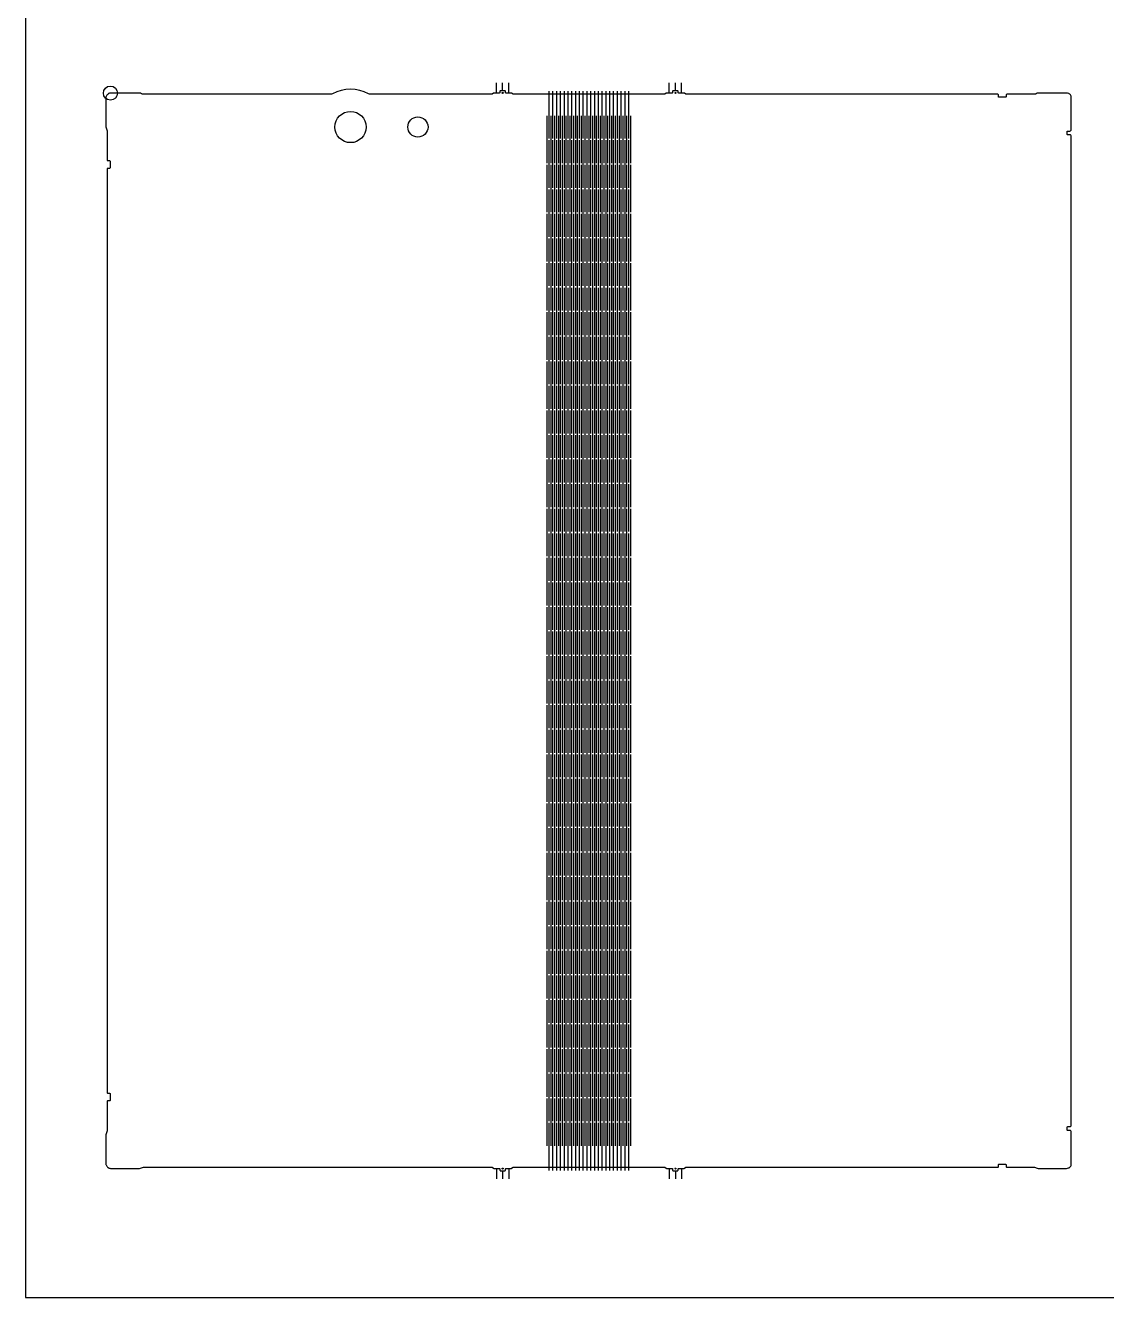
# Model space of a CAD drawing. Header units: millimetres. Extents: x -3 to 473, y -3 to 373.
# Drawn here: x 0 to 154, y 0 to 181.2 of the extents above; entities that cross this region are included whole.
import ezdxf

# ---------------------------------------------------------------- set-up
doc = ezdxf.new("R2010")
doc.units = ezdxf.units.MM
for name, color, linetype in [('Cell', 5, 'Continuous'), ('hall.2', 3, 'Continuous'), ('Matrix', 40, 'Continuous')]:
    doc.layers.add(name, color=color, linetype=linetype)
doc.layers.add('Guide1', color=6, linetype='Continuous', plot=False)
doc.layers.add('Guide2', color=4, linetype='Continuous', plot=False)
doc.layers.add('hall.1', color=2, linetype='Continuous', lineweight=25)

msp = doc.modelspace()

# ---------------------------------------------------------------- linework, layer by layer
msp.add_lwpolyline([(0, 0), (470, 0), (470, 370), (0, 370)], close=True)
at = {"layer": 'Cell', "linetype": 'Continuous'}
msp.add_lwpolyline([(69.52, 18.57), (74.56, 18.57), (91.03, 18.57, -0.148999), (91.09, 18.56), (91.29, 18.42, 0.148999), (91.34, 18.4), (92.08, 18.4, -0.414214), (92.18, 18.3), (92.18, 18.17, 0.414214), (92.28, 18.07), (92.88, 18.07, 0.414214), (92.98, 18.17), (92.98, 18.3, -0.414214), (93.08, 18.4), (93.81, 18.4, 0.148999), (93.86, 18.42), (94.07, 18.56, -0.148999), (94.12, 18.57), (138.5, 18.57, 0.414214), (138.6, 18.67), (138.6, 18.89, -0.414214), (138.7, 18.99), (139.6, 18.99, -0.414214), (139.7, 18.89), (139.7, 18.67, 0.414214), (139.8, 18.57), (143.72, 18.57, -0.149011), (144, 18.49, 0.149011), (144.28, 18.4), (148.31, 18.4, 0.105217), (148.59, 18.46, 0.021572), (148.72, 18.53, 0.269529), (148.97, 18.96), (148.97, 23.6, 0.414214), (148.77, 23.8), (148.47, 23.8, -0.414214), (148.37, 23.9), (148.37, 24.25, -0.414214), (148.47, 24.35), (148.77, 24.35, 0.414214), (148.97, 24.55), (148.97, 165.45, 0.414214), (148.77, 165.65), (148.47, 165.65, -0.414214), (148.37, 165.75), (148.37, 166.1, -0.414214), (148.47, 166.2), (148.77, 166.2, 0.414214), (148.97, 166.4), (148.97, 171.04, 0.225637), (148.78, 171.43, 0.032464), (148.61, 171.53, 0.115804), (148.31, 171.6), (144.28, 171.6, 0.149011), (144, 171.51, -0.149011), (143.72, 171.43), (139.8, 171.43, 0.414214), (139.7, 171.33), (139.7, 171.11, -0.414214), (139.6, 171.01), (138.7, 171.01, -0.414214), (138.6, 171.11), (138.6, 171.33, 0.414214), (138.5, 171.43), (94.12, 171.43, -0.148999), (94.07, 171.44), (93.86, 171.58, 0.148999), (93.81, 171.6), (93.08, 171.6, -0.414214), (92.98, 171.7), (92.98, 171.83, 0.414214), (92.88, 171.93), (92.28, 171.93, 0.414214), (92.18, 171.83), (92.18, 171.7, -0.414214), (92.08, 171.6), (91.34, 171.6, 0.148999), (91.29, 171.58), (91.09, 171.44, -0.148999), (91.03, 171.43), (74.56, 171.43), (69.52, 171.43, -0.148999), (69.47, 171.44), (69.26, 171.58, 0.148999), (69.21, 171.6), (68.48, 171.6, -0.414214), (68.38, 171.7), (68.38, 171.83, 0.414214), (68.28, 171.93), (67.68, 171.93, 0.414214), (67.58, 171.83), (67.58, 171.7, -0.414214), (67.48, 171.6), (66.74, 171.6, 0.148999), (66.69, 171.58), (66.49, 171.44, -0.148999), (66.43, 171.43), (49.13, 171.43, -0.125807), (48.89, 171.49, 0.255659), (43.73, 171.49, -0.125807), (43.49, 171.43), (16.81, 171.43, -0.149011), (16.54, 171.51, 0.149011), (16.26, 171.6), (12.1, 171.6, 0.122744), (11.9, 171.55), (11.85, 171.52), (11.77, 171.46, 0.141768), (11.5, 171.12, 0.100002), (11.46, 170.95), (11.46, 166.8, 0.149011), (11.55, 166.52, -0.149011), (11.63, 166.24), (11.63, 162.08, 0.414214), (11.73, 161.98), (11.97, 161.98, -0.414214), (12.07, 161.88), (12.07, 160.98, -0.414214), (11.97, 160.88), (11.73, 160.88, 0.414214), (11.63, 160.78), (11.63, 29.22, 0.414214), (11.73, 29.12), (11.97, 29.12, -0.414214), (12.07, 29.02), (12.07, 28.12, -0.414214), (11.97, 28.02), (11.73, 28.02, 0.414214), (11.63, 27.92), (11.63, 23.76, -0.149011), (11.55, 23.48, 0.149011), (11.46, 23.2), (11.46, 19.05, 0.090919), (11.49, 18.9, 0.127349), (11.71, 18.58, 0.045326), (11.91, 18.45, 0.121492), (12.1, 18.4), (16.26, 18.4, 0.149011), (16.54, 18.49, -0.149011), (16.81, 18.57), (66.43, 18.57, -0.148999), (66.49, 18.56), (66.69, 18.42, 0.148999), (66.74, 18.4), (67.48, 18.4, -0.414214), (67.58, 18.3), (67.58, 18.17, 0.414214), (67.68, 18.07), (68.28, 18.07, 0.414214), (68.38, 18.17), (68.38, 18.3, -0.414214), (68.48, 18.4), (69.21, 18.4, 0.148999), (69.26, 18.42), (69.47, 18.56, -0.148999)], format="xyb", close=True, dxfattribs=at)
at = {"layer": 'Guide1'}
for p, q in [((74.61, 165.12), (74.61, 171.88)), ((75.15, 165.12), (75.15, 171.88)), ((75.69, 165.12), (75.69, 171.88)), ((76.23, 165.12), (76.23, 171.88)), ((76.77, 165.12), (76.77, 171.88)), ((77.31, 165.12), (77.31, 171.88)), ((77.85, 165.12), (77.85, 171.88)), ((78.39, 165.12), (78.39, 171.88)), ((78.93, 165.12), (78.93, 171.88)), ((79.47, 165.12), (79.47, 171.88)), ((80.01, 165.12), (80.01, 171.88)), ((80.55, 165.12), (80.55, 171.88)), ((81.09, 165.12), (81.09, 171.88)), ((81.63, 165.12), (81.63, 171.88)), ((82.17, 165.12), (82.17, 171.88)), ((82.71, 165.12), (82.71, 171.88)), ((83.25, 165.12), (83.25, 171.88)), ((83.79, 165.12), (83.79, 171.88)), ((84.33, 165.12), (84.33, 171.88)), ((84.87, 165.12), (84.87, 171.88)), ((85.41, 165.12), (85.41, 171.88)), ((85.95, 165.12), (85.95, 171.88)), ((74.34, 161.62), (74.34, 168.38)), ((74.88, 161.62), (74.88, 168.38)), ((75.42, 161.62), (75.42, 168.38)), ((75.96, 161.62), (75.96, 168.38)), ((76.5, 161.62), (76.5, 168.38)), ((77.04, 161.62), (77.04, 168.38)), ((77.58, 161.62), (77.58, 168.38)), ((78.12, 161.62), (78.12, 168.38)), ((78.66, 161.62), (78.66, 168.38)), ((79.2, 161.62), (79.2, 168.38)), ((79.74, 161.62), (79.74, 168.38)), ((80.28, 161.62), (80.28, 168.38)), ((80.82, 161.62), (80.82, 168.38)), ((81.36, 161.62), (81.36, 168.38)), ((81.9, 161.62), (81.9, 168.38)), ((82.44, 161.62), (82.44, 168.38)), ((82.98, 161.62), (82.98, 168.38)), ((83.52, 161.62), (83.52, 168.38)), ((84.06, 161.62), (84.06, 168.38)), ((84.6, 161.62), (84.6, 168.38)), ((85.14, 161.62), (85.14, 168.38)), ((85.68, 161.62), (85.68, 168.38)), ((86.22, 161.62), (86.22, 168.38)), ((74.61, 158.12), (74.61, 164.88)), ((75.15, 158.12), (75.15, 164.88)), ((75.69, 158.12), (75.69, 164.88)), ((76.23, 158.12), (76.23, 164.88)), ((76.77, 158.12), (76.77, 164.88)), ((77.31, 158.12), (77.31, 164.88)), ((77.85, 158.12), (77.85, 164.88)), ((78.39, 158.12), (78.39, 164.88)), ((78.93, 158.12), (78.93, 164.88)), ((79.47, 158.12), (79.47, 164.88)), ((80.01, 158.12), (80.01, 164.88)), ((80.55, 158.12), (80.55, 164.88)), ((81.09, 158.12), (81.09, 164.88)), ((81.63, 158.12), (81.63, 164.88)), ((82.17, 158.12), (82.17, 164.88)), ((82.71, 158.12), (82.71, 164.88)), ((83.25, 158.12), (83.25, 164.88)), ((83.79, 158.12), (83.79, 164.88)), ((84.33, 158.12), (84.33, 164.88)), ((84.87, 158.12), (84.87, 164.88)), ((85.41, 158.12), (85.41, 164.88)), ((85.95, 158.12), (85.95, 164.88)), ((74.34, 154.62), (74.34, 161.38)), ((74.88, 154.62), (74.88, 161.38)), ((75.42, 154.62), (75.42, 161.38)), ((75.96, 154.62), (75.96, 161.38)), ((76.5, 154.62), (76.5, 161.38)), ((77.04, 154.62), (77.04, 161.38)), ((77.58, 154.62), (77.58, 161.38)), ((78.12, 154.62), (78.12, 161.38)), ((78.66, 154.62), (78.66, 161.38)), ((79.2, 154.62), (79.2, 161.38)), ((79.74, 154.62), (79.74, 161.38)), ((80.28, 154.62), (80.28, 161.38)), ((80.82, 154.62), (80.82, 161.38)), ((81.36, 154.62), (81.36, 161.38)), ((81.9, 154.62), (81.9, 161.38)), ((82.44, 154.62), (82.44, 161.38)), ((82.98, 154.62), (82.98, 161.38)), ((83.52, 154.62), (83.52, 161.38)), ((84.06, 154.62), (84.06, 161.38)), ((84.6, 154.62), (84.6, 161.38)), ((85.14, 154.62), (85.14, 161.38)), ((85.68, 154.62), (85.68, 161.38)), ((86.22, 154.62), (86.22, 161.38)), ((74.61, 151.12), (74.61, 157.88)), ((75.15, 151.12), (75.15, 157.88)), ((75.69, 151.12), (75.69, 157.88)), ((76.23, 151.12), (76.23, 157.88)), ((76.77, 151.12), (76.77, 157.88)), ((77.31, 151.12), (77.31, 157.88)), ((77.85, 151.12), (77.85, 157.88)), ((78.39, 151.12), (78.39, 157.88)), ((78.93, 151.12), (78.93, 157.88)), ((79.47, 151.12), (79.47, 157.88)), ((80.01, 151.12), (80.01, 157.88)), ((80.55, 151.12), (80.55, 157.88)), ((81.09, 151.12), (81.09, 157.88)), ((81.63, 151.12), (81.63, 157.88)), ((82.17, 151.12), (82.17, 157.88)), ((82.71, 151.12), (82.71, 157.88)), ((83.25, 151.12), (83.25, 157.88)), ((83.79, 151.12), (83.79, 157.88)), ((84.33, 151.12), (84.33, 157.88)), ((84.87, 151.12), (84.87, 157.88)), ((85.41, 151.12), (85.41, 157.88)), ((85.95, 151.12), (85.95, 157.88)), ((74.34, 147.62), (74.34, 154.38)), ((74.88, 147.62), (74.88, 154.38)), ((75.42, 147.62), (75.42, 154.38)), ((75.96, 147.62), (75.96, 154.38)), ((76.5, 147.62), (76.5, 154.38)), ((77.04, 147.62), (77.04, 154.38)), ((77.58, 147.62), (77.58, 154.38)), ((78.12, 147.62), (78.12, 154.38)), ((78.66, 147.62), (78.66, 154.38)), ((79.2, 147.62), (79.2, 154.38)), ((79.74, 147.62), (79.74, 154.38)), ((80.28, 147.62), (80.28, 154.38)), ((80.82, 147.62), (80.82, 154.38)), ((81.36, 147.62), (81.36, 154.38)), ((81.9, 147.62), (81.9, 154.38)), ((82.44, 147.62), (82.44, 154.38)), ((82.98, 147.62), (82.98, 154.38)), ((83.52, 147.62), (83.52, 154.38)), ((84.06, 147.62), (84.06, 154.38)), ((84.6, 147.62), (84.6, 154.38)), ((85.14, 147.62), (85.14, 154.38)), ((85.68, 147.62), (85.68, 154.38)), ((86.22, 147.62), (86.22, 154.38)), ((74.61, 144.12), (74.61, 150.88)), ((75.15, 144.12), (75.15, 150.88)), ((75.69, 144.12), (75.69, 150.88)), ((76.23, 144.12), (76.23, 150.88)), ((76.77, 144.12), (76.77, 150.88)), ((77.31, 144.12), (77.31, 150.88)), ((77.85, 144.12), (77.85, 150.88)), ((78.39, 144.12), (78.39, 150.88)), ((78.93, 144.12), (78.93, 150.88)), ((79.47, 144.12), (79.47, 150.88)), ((80.01, 144.12), (80.01, 150.88)), ((80.55, 144.12), (80.55, 150.88)), ((81.09, 144.12), (81.09, 150.88)), ((81.63, 144.12), (81.63, 150.88)), ((82.17, 144.12), (82.17, 150.88)), ((82.71, 144.12), (82.71, 150.88)), ((83.25, 144.12), (83.25, 150.88)), ((83.79, 144.12), (83.79, 150.88)), ((84.33, 144.12), (84.33, 150.88)), ((84.87, 144.12), (84.87, 150.88)), ((85.41, 144.12), (85.41, 150.88)), ((85.95, 144.12), (85.95, 150.88)), ((74.34, 140.62), (74.34, 147.38)), ((74.88, 140.62), (74.88, 147.38)), ((75.42, 140.62), (75.42, 147.38)), ((75.96, 140.62), (75.96, 147.38)), ((76.5, 140.62), (76.5, 147.38)), ((77.04, 140.62), (77.04, 147.38)), ((77.58, 140.62), (77.58, 147.38)), ((78.12, 140.62), (78.12, 147.38)), ((78.66, 140.62), (78.66, 147.38)), ((79.2, 140.62), (79.2, 147.38)), ((79.74, 140.62), (79.74, 147.38)), ((80.28, 140.62), (80.28, 147.38)), ((80.82, 140.62), (80.82, 147.38)), ((81.36, 140.62), (81.36, 147.38)), ((81.9, 140.62), (81.9, 147.38)), ((82.44, 140.62), (82.44, 147.38)), ((82.98, 140.62), (82.98, 147.38)), ((83.52, 140.62), (83.52, 147.38)), ((84.06, 140.62), (84.06, 147.38)), ((84.6, 140.62), (84.6, 147.38)), ((85.14, 140.62), (85.14, 147.38)), ((85.68, 140.62), (85.68, 147.38)), ((86.22, 140.62), (86.22, 147.38)), ((74.61, 137.12), (74.61, 143.88)), ((75.15, 137.12), (75.15, 143.88)), ((75.69, 137.12), (75.69, 143.88)), ((76.23, 137.12), (76.23, 143.88)), ((76.77, 137.12), (76.77, 143.88)), ((77.31, 137.12), (77.31, 143.88)), ((77.85, 137.12), (77.85, 143.88)), ((78.39, 137.12), (78.39, 143.88)), ((78.93, 137.12), (78.93, 143.88)), ((79.47, 137.12), (79.47, 143.88)), ((80.01, 137.12), (80.01, 143.88)), ((80.55, 137.12), (80.55, 143.88)), ((81.09, 137.12), (81.09, 143.88)), ((81.63, 137.12), (81.63, 143.88)), ((82.17, 137.12), (82.17, 143.88)), ((82.71, 137.12), (82.71, 143.88)), ((83.25, 137.12), (83.25, 143.88)), ((83.79, 137.12), (83.79, 143.88)), ((84.33, 137.12), (84.33, 143.88)), ((84.87, 137.12), (84.87, 143.88)), ((85.41, 137.12), (85.41, 143.88)), ((85.95, 137.12), (85.95, 143.88)), ((74.34, 133.62), (74.34, 140.38)), ((74.88, 133.62), (74.88, 140.38)), ((75.42, 133.62), (75.42, 140.38)), ((75.96, 133.62), (75.96, 140.38)), ((76.5, 133.62), (76.5, 140.38)), ((77.04, 133.62), (77.04, 140.38)), ((77.58, 133.62), (77.58, 140.38)), ((78.12, 133.62), (78.12, 140.38)), ((78.66, 133.62), (78.66, 140.38)), ((79.2, 133.62), (79.2, 140.38)), ((79.74, 133.62), (79.74, 140.38)), ((80.28, 133.62), (80.28, 140.38)), ((80.82, 133.62), (80.82, 140.38)), ((81.36, 133.62), (81.36, 140.38)), ((81.9, 133.62), (81.9, 140.38)), ((82.44, 133.62), (82.44, 140.38)), ((82.98, 133.62), (82.98, 140.38)), ((83.52, 133.62), (83.52, 140.38)), ((84.06, 133.62), (84.06, 140.38)), ((84.6, 133.62), (84.6, 140.38)), ((85.14, 133.62), (85.14, 140.38)), ((85.68, 133.62), (85.68, 140.38)), ((86.22, 133.62), (86.22, 140.38)), ((74.61, 130.12), (74.61, 136.88)), ((75.15, 130.12), (75.15, 136.88)), ((75.69, 130.12), (75.69, 136.88)), ((76.23, 130.12), (76.23, 136.88)), ((76.77, 130.12), (76.77, 136.88)), ((77.31, 130.12), (77.31, 136.88)), ((77.85, 130.12), (77.85, 136.88)), ((78.39, 130.12), (78.39, 136.88)), ((78.93, 130.12), (78.93, 136.88)), ((79.47, 130.12), (79.47, 136.88)), ((80.01, 130.12), (80.01, 136.88)), ((80.55, 130.12), (80.55, 136.88)), ((81.09, 130.12), (81.09, 136.88)), ((81.63, 130.12), (81.63, 136.88)), ((82.17, 130.12), (82.17, 136.88)), ((82.71, 130.12), (82.71, 136.88)), ((83.25, 130.12), (83.25, 136.88)), ((83.79, 130.12), (83.79, 136.88)), ((84.33, 130.12), (84.33, 136.88)), ((84.87, 130.12), (84.87, 136.88)), ((85.41, 130.12), (85.41, 136.88)), ((85.95, 130.12), (85.95, 136.88)), ((74.34, 126.62), (74.34, 133.38)), ((74.88, 126.62), (74.88, 133.38)), ((75.42, 126.62), (75.42, 133.38)), ((75.96, 126.62), (75.96, 133.38)), ((76.5, 126.62), (76.5, 133.38)), ((77.04, 126.62), (77.04, 133.38)), ((77.58, 126.62), (77.58, 133.38)), ((78.12, 126.62), (78.12, 133.38)), ((78.66, 126.62), (78.66, 133.38)), ((79.2, 126.62), (79.2, 133.38)), ((79.74, 126.62), (79.74, 133.38)), ((80.28, 126.62), (80.28, 133.38)), ((80.82, 126.62), (80.82, 133.38)), ((81.36, 126.62), (81.36, 133.38)), ((81.9, 126.62), (81.9, 133.38)), ((82.44, 126.62), (82.44, 133.38)), ((82.98, 126.62), (82.98, 133.38)), ((83.52, 126.62), (83.52, 133.38)), ((84.06, 126.62), (84.06, 133.38)), ((84.6, 126.62), (84.6, 133.38)), ((85.14, 126.62), (85.14, 133.38)), ((85.68, 126.62), (85.68, 133.38)), ((86.22, 126.62), (86.22, 133.38)), ((74.61, 123.12), (74.61, 129.88)), ((75.15, 123.12), (75.15, 129.88)), ((75.69, 123.12), (75.69, 129.88)), ((76.23, 123.12), (76.23, 129.88)), ((76.77, 123.12), (76.77, 129.88)), ((77.31, 123.12), (77.31, 129.88)), ((77.85, 123.12), (77.85, 129.88)), ((78.39, 123.12), (78.39, 129.88)), ((78.93, 123.12), (78.93, 129.88)), ((79.47, 123.12), (79.47, 129.88)), ((80.01, 123.12), (80.01, 129.88)), ((80.55, 123.12), (80.55, 129.88)), ((81.09, 123.12), (81.09, 129.88)), ((81.63, 123.12), (81.63, 129.88)), ((82.17, 123.12), (82.17, 129.88)), ((82.71, 123.12), (82.71, 129.88)), ((83.25, 123.12), (83.25, 129.88)), ((83.79, 123.12), (83.79, 129.88)), ((84.33, 123.12), (84.33, 129.88)), ((84.87, 123.12), (84.87, 129.88)), ((85.41, 123.12), (85.41, 129.88)), ((85.95, 123.12), (85.95, 129.88)), ((74.34, 119.62), (74.34, 126.38)), ((74.88, 119.62), (74.88, 126.38)), ((75.42, 119.62), (75.42, 126.38)), ((75.96, 119.62), (75.96, 126.38)), ((76.5, 119.62), (76.5, 126.38)), ((77.04, 119.62), (77.04, 126.38)), ((77.58, 119.62), (77.58, 126.38)), ((78.12, 119.62), (78.12, 126.38)), ((78.66, 119.62), (78.66, 126.38)), ((79.2, 119.62), (79.2, 126.38)), ((79.74, 119.62), (79.74, 126.38)), ((80.28, 119.62), (80.28, 126.38)), ((80.82, 119.62), (80.82, 126.38)), ((81.36, 119.62), (81.36, 126.38)), ((81.9, 119.62), (81.9, 126.38)), ((82.44, 119.62), (82.44, 126.38)), ((82.98, 119.62), (82.98, 126.38)), ((83.52, 119.62), (83.52, 126.38)), ((84.06, 119.62), (84.06, 126.38)), ((84.6, 119.62), (84.6, 126.38)), ((85.14, 119.62), (85.14, 126.38)), ((85.68, 119.62), (85.68, 126.38)), ((86.22, 119.62), (86.22, 126.38)), ((74.61, 116.12), (74.61, 122.88)), ((75.15, 116.12), (75.15, 122.88)), ((75.69, 116.12), (75.69, 122.88)), ((76.23, 116.12), (76.23, 122.88)), ((76.77, 116.12), (76.77, 122.88)), ((77.31, 116.12), (77.31, 122.88)), ((77.85, 116.12), (77.85, 122.88)), ((78.39, 116.12), (78.39, 122.88)), ((78.93, 116.12), (78.93, 122.88)), ((79.47, 116.12), (79.47, 122.88)), ((80.01, 116.12), (80.01, 122.88)), ((80.55, 116.12), (80.55, 122.88)), ((81.09, 116.12), (81.09, 122.88)), ((81.63, 116.12), (81.63, 122.88)), ((82.17, 116.12), (82.17, 122.88)), ((82.71, 116.12), (82.71, 122.88)), ((83.25, 116.12), (83.25, 122.88)), ((83.79, 116.12), (83.79, 122.88)), ((84.33, 116.12), (84.33, 122.88)), ((84.87, 116.12), (84.87, 122.88)), ((85.41, 116.12), (85.41, 122.88)), ((85.95, 116.12), (85.95, 122.88)), ((74.34, 112.62), (74.34, 119.38)), ((74.88, 112.62), (74.88, 119.38)), ((75.42, 112.62), (75.42, 119.38)), ((75.96, 112.62), (75.96, 119.38)), ((76.5, 112.62), (76.5, 119.38)), ((77.04, 112.62), (77.04, 119.38)), ((77.58, 112.62), (77.58, 119.38)), ((78.12, 112.62), (78.12, 119.38)), ((78.66, 112.62), (78.66, 119.38)), ((79.2, 112.62), (79.2, 119.38)), ((79.74, 112.62), (79.74, 119.38)), ((80.28, 112.62), (80.28, 119.38)), ((80.82, 112.62), (80.82, 119.38)), ((81.36, 112.62), (81.36, 119.38)), ((81.9, 112.62), (81.9, 119.38)), ((82.44, 112.62), (82.44, 119.38)), ((82.98, 112.62), (82.98, 119.38)), ((83.52, 112.62), (83.52, 119.38)), ((84.06, 112.62), (84.06, 119.38)), ((84.6, 112.62), (84.6, 119.38)), ((85.14, 112.62), (85.14, 119.38)), ((85.68, 112.62), (85.68, 119.38)), ((86.22, 112.62), (86.22, 119.38)), ((74.61, 109.12), (74.61, 115.88)), ((75.15, 109.12), (75.15, 115.88)), ((75.69, 109.12), (75.69, 115.88)), ((76.23, 109.12), (76.23, 115.88)), ((76.77, 109.12), (76.77, 115.88)), ((77.31, 109.12), (77.31, 115.88)), ((77.85, 109.12), (77.85, 115.88)), ((78.39, 109.12), (78.39, 115.88)), ((78.93, 109.12), (78.93, 115.88)), ((79.47, 109.12), (79.47, 115.88)), ((80.01, 109.12), (80.01, 115.88)), ((80.55, 109.12), (80.55, 115.88)), ((81.09, 109.12), (81.09, 115.88)), ((81.63, 109.12), (81.63, 115.88)), ((82.17, 109.12), (82.17, 115.88)), ((82.71, 109.12), (82.71, 115.88)), ((83.25, 109.12), (83.25, 115.88)), ((83.79, 109.12), (83.79, 115.88)), ((84.33, 109.12), (84.33, 115.88)), ((84.87, 109.12), (84.87, 115.88)), ((85.41, 109.12), (85.41, 115.88)), ((85.95, 109.12), (85.95, 115.88)), ((74.34, 105.62), (74.34, 112.38)), ((74.88, 105.62), (74.88, 112.38)), ((75.42, 105.62), (75.42, 112.38)), ((75.96, 105.62), (75.96, 112.38)), ((76.5, 105.62), (76.5, 112.38)), ((77.04, 105.62), (77.04, 112.38)), ((77.58, 105.62), (77.58, 112.38)), ((78.12, 105.62), (78.12, 112.38)), ((78.66, 105.62), (78.66, 112.38)), ((79.2, 105.62), (79.2, 112.38)), ((79.74, 105.62), (79.74, 112.38)), ((80.28, 105.62), (80.28, 112.38)), ((80.82, 105.62), (80.82, 112.38)), ((81.36, 105.62), (81.36, 112.38)), ((81.9, 105.62), (81.9, 112.38)), ((82.44, 105.62), (82.44, 112.38)), ((82.98, 105.62), (82.98, 112.38)), ((83.52, 105.62), (83.52, 112.38)), ((84.06, 105.62), (84.06, 112.38)), ((84.6, 105.62), (84.6, 112.38)), ((85.14, 105.62), (85.14, 112.38)), ((85.68, 105.62), (85.68, 112.38)), ((86.22, 105.62), (86.22, 112.38)), ((74.61, 102.12), (74.61, 108.88)), ((75.15, 102.12), (75.15, 108.88)), ((75.69, 102.12), (75.69, 108.88)), ((76.23, 102.12), (76.23, 108.88)), ((76.77, 102.12), (76.77, 108.88)), ((77.31, 102.12), (77.31, 108.88)), ((77.85, 102.12), (77.85, 108.88)), ((78.39, 102.12), (78.39, 108.88)), ((78.93, 102.12), (78.93, 108.88)), ((79.47, 102.12), (79.47, 108.88)), ((80.01, 102.12), (80.01, 108.88)), ((80.55, 102.12), (80.55, 108.88)), ((81.09, 102.12), (81.09, 108.88)), ((81.63, 102.12), (81.63, 108.88)), ((82.17, 102.12), (82.17, 108.88)), ((82.71, 102.12), (82.71, 108.88)), ((83.25, 102.12), (83.25, 108.88)), ((83.79, 102.12), (83.79, 108.88)), ((84.33, 102.12), (84.33, 108.88)), ((84.87, 102.12), (84.87, 108.88)), ((85.41, 102.12), (85.41, 108.88)), ((85.95, 102.12), (85.95, 108.88)), ((74.34, 98.62), (74.34, 105.38)), ((74.88, 98.62), (74.88, 105.38)), ((75.42, 98.62), (75.42, 105.38)), ((75.96, 98.62), (75.96, 105.38)), ((76.5, 98.62), (76.5, 105.38)), ((77.04, 98.62), (77.04, 105.38)), ((77.58, 98.62), (77.58, 105.38)), ((78.12, 98.62), (78.12, 105.38)), ((78.66, 98.62), (78.66, 105.38)), ((79.2, 98.62), (79.2, 105.38)), ((79.74, 98.62), (79.74, 105.38)), ((80.28, 98.62), (80.28, 105.38)), ((80.82, 98.62), (80.82, 105.38)), ((81.36, 98.62), (81.36, 105.38)), ((81.9, 98.62), (81.9, 105.38)), ((82.44, 98.62), (82.44, 105.38)), ((82.98, 98.62), (82.98, 105.38)), ((83.52, 98.62), (83.52, 105.38)), ((84.06, 98.62), (84.06, 105.38)), ((84.6, 98.62), (84.6, 105.38)), ((85.14, 98.62), (85.14, 105.38)), ((85.68, 98.62), (85.68, 105.38)), ((86.22, 98.62), (86.22, 105.38)), ((74.61, 95.12), (74.61, 101.88)), ((75.15, 95.12), (75.15, 101.88)), ((75.69, 95.12), (75.69, 101.88)), ((76.23, 95.12), (76.23, 101.88)), ((76.77, 95.12), (76.77, 101.88)), ((77.31, 95.12), (77.31, 101.88)), ((77.85, 95.12), (77.85, 101.88)), ((78.39, 95.12), (78.39, 101.88)), ((78.93, 95.12), (78.93, 101.88)), ((79.47, 95.12), (79.47, 101.88)), ((80.01, 95.12), (80.01, 101.88)), ((80.55, 95.12), (80.55, 101.88)), ((81.09, 95.12), (81.09, 101.88)), ((81.63, 95.12), (81.63, 101.88)), ((82.17, 95.12), (82.17, 101.88)), ((82.71, 95.12), (82.71, 101.88)), ((83.25, 95.12), (83.25, 101.88)), ((83.79, 95.12), (83.79, 101.88)), ((84.33, 95.12), (84.33, 101.88)), ((84.87, 95.12), (84.87, 101.88)), ((85.41, 95.12), (85.41, 101.88)), ((85.95, 95.12), (85.95, 101.88)), ((74.34, 91.62), (74.34, 98.38)), ((74.88, 91.62), (74.88, 98.38)), ((75.42, 91.62), (75.42, 98.38)), ((75.96, 91.62), (75.96, 98.38)), ((76.5, 91.62), (76.5, 98.38)), ((77.04, 91.62), (77.04, 98.38)), ((77.58, 91.62), (77.58, 98.38)), ((78.12, 91.62), (78.12, 98.38)), ((78.66, 91.62), (78.66, 98.38)), ((79.2, 91.62), (79.2, 98.38)), ((79.74, 91.62), (79.74, 98.38)), ((80.28, 91.62), (80.28, 98.38)), ((80.82, 91.62), (80.82, 98.38)), ((81.36, 91.62), (81.36, 98.38)), ((81.9, 91.62), (81.9, 98.38)), ((82.44, 91.62), (82.44, 98.38)), ((82.98, 91.62), (82.98, 98.38)), ((83.52, 91.62), (83.52, 98.38)), ((84.06, 91.62), (84.06, 98.38)), ((84.6, 91.62), (84.6, 98.38)), ((85.14, 91.62), (85.14, 98.38)), ((85.68, 91.62), (85.68, 98.38)), ((86.22, 91.62), (86.22, 98.38)), ((74.61, 88.12), (74.61, 94.88)), ((75.15, 88.12), (75.15, 94.88)), ((75.69, 88.12), (75.69, 94.88)), ((76.23, 88.12), (76.23, 94.88)), ((76.77, 88.12), (76.77, 94.88)), ((77.31, 88.12), (77.31, 94.88)), ((77.85, 88.12), (77.85, 94.88)), ((78.39, 88.12), (78.39, 94.88)), ((78.93, 88.12), (78.93, 94.88)), ((79.47, 88.12), (79.47, 94.88)), ((80.01, 88.12), (80.01, 94.88)), ((80.55, 88.12), (80.55, 94.88)), ((81.09, 88.12), (81.09, 94.88)), ((81.63, 88.12), (81.63, 94.88)), ((82.17, 88.12), (82.17, 94.88)), ((82.71, 88.12), (82.71, 94.88)), ((83.25, 88.12), (83.25, 94.88)), ((83.79, 88.12), (83.79, 94.88)), ((84.33, 88.12), (84.33, 94.88)), ((84.87, 88.12), (84.87, 94.88)), ((85.41, 88.12), (85.41, 94.88)), ((85.95, 88.12), (85.95, 94.88)), ((74.34, 84.62), (74.34, 91.38)), ((74.88, 84.62), (74.88, 91.38)), ((75.42, 84.62), (75.42, 91.38)), ((75.96, 84.62), (75.96, 91.38)), ((76.5, 84.62), (76.5, 91.38)), ((77.04, 84.62), (77.04, 91.38)), ((77.58, 84.62), (77.58, 91.38)), ((78.12, 84.62), (78.12, 91.38)), ((78.66, 84.62), (78.66, 91.38)), ((79.2, 84.62), (79.2, 91.38)), ((79.74, 84.62), (79.74, 91.38)), ((80.28, 84.62), (80.28, 91.38)), ((80.82, 84.62), (80.82, 91.38)), ((81.36, 84.62), (81.36, 91.38)), ((81.9, 84.62), (81.9, 91.38)), ((82.44, 84.62), (82.44, 91.38)), ((82.98, 84.62), (82.98, 91.38)), ((83.52, 84.62), (83.52, 91.38)), ((84.06, 84.62), (84.06, 91.38)), ((84.6, 84.62), (84.6, 91.38)), ((85.14, 84.62), (85.14, 91.38)), ((85.68, 84.62), (85.68, 91.38)), ((86.22, 84.62), (86.22, 91.38)), ((74.61, 81.12), (74.61, 87.88)), ((75.15, 81.12), (75.15, 87.88)), ((75.69, 81.12), (75.69, 87.88)), ((76.23, 81.12), (76.23, 87.88)), ((76.77, 81.12), (76.77, 87.88)), ((77.31, 81.12), (77.31, 87.88)), ((77.85, 81.12), (77.85, 87.88)), ((78.39, 81.12), (78.39, 87.88)), ((78.93, 81.12), (78.93, 87.88)), ((79.47, 81.12), (79.47, 87.88)), ((80.01, 81.12), (80.01, 87.88)), ((80.55, 81.12), (80.55, 87.88)), ((81.09, 81.12), (81.09, 87.88)), ((81.63, 81.12), (81.63, 87.88)), ((82.17, 81.12), (82.17, 87.88)), ((82.71, 81.12), (82.71, 87.88)), ((83.25, 81.12), (83.25, 87.88)), ((83.79, 81.12), (83.79, 87.88)), ((84.33, 81.12), (84.33, 87.88)), ((84.87, 81.12), (84.87, 87.88)), ((85.41, 81.12), (85.41, 87.88)), ((85.95, 81.12), (85.95, 87.88)), ((74.34, 77.62), (74.34, 84.38)), ((74.88, 77.62), (74.88, 84.38)), ((75.42, 77.62), (75.42, 84.38)), ((75.96, 77.62), (75.96, 84.38)), ((76.5, 77.62), (76.5, 84.38)), ((77.04, 77.62), (77.04, 84.38)), ((77.58, 77.62), (77.58, 84.38)), ((78.12, 77.62), (78.12, 84.38)), ((78.66, 77.62), (78.66, 84.38)), ((79.2, 77.62), (79.2, 84.38)), ((79.74, 77.62), (79.74, 84.38)), ((80.28, 77.62), (80.28, 84.38)), ((80.82, 77.62), (80.82, 84.38)), ((81.36, 77.62), (81.36, 84.38)), ((81.9, 77.62), (81.9, 84.38)), ((82.44, 77.62), (82.44, 84.38)), ((82.98, 77.62), (82.98, 84.38)), ((83.52, 77.62), (83.52, 84.38)), ((84.06, 77.62), (84.06, 84.38)), ((84.6, 77.62), (84.6, 84.38)), ((85.14, 77.62), (85.14, 84.38)), ((85.68, 77.62), (85.68, 84.38)), ((86.22, 77.62), (86.22, 84.38)), ((74.61, 74.12), (74.61, 80.88)), ((75.15, 74.12), (75.15, 80.88)), ((75.69, 74.12), (75.69, 80.88)), ((76.23, 74.12), (76.23, 80.88)), ((76.77, 74.12), (76.77, 80.88)), ((77.31, 74.12), (77.31, 80.88)), ((77.85, 74.12), (77.85, 80.88)), ((78.39, 74.12), (78.39, 80.88)), ((78.93, 74.12), (78.93, 80.88)), ((79.47, 74.12), (79.47, 80.88)), ((80.01, 74.12), (80.01, 80.88)), ((80.55, 74.12), (80.55, 80.88)), ((81.09, 74.12), (81.09, 80.88)), ((81.63, 74.12), (81.63, 80.88)), ((82.17, 74.12), (82.17, 80.88)), ((82.71, 74.12), (82.71, 80.88)), ((83.25, 74.12), (83.25, 80.88)), ((83.79, 74.12), (83.79, 80.88)), ((84.33, 74.12), (84.33, 80.88)), ((84.87, 74.12), (84.87, 80.88)), ((85.41, 74.12), (85.41, 80.88)), ((85.95, 74.12), (85.95, 80.88)), ((74.34, 70.62), (74.34, 77.38)), ((74.88, 70.62), (74.88, 77.38)), ((75.42, 70.62), (75.42, 77.38)), ((75.96, 70.62), (75.96, 77.38)), ((76.5, 70.62), (76.5, 77.38)), ((77.04, 70.62), (77.04, 77.38)), ((77.58, 70.62), (77.58, 77.38)), ((78.12, 70.62), (78.12, 77.38)), ((78.66, 70.62), (78.66, 77.38)), ((79.2, 70.62), (79.2, 77.38)), ((79.74, 70.62), (79.74, 77.38)), ((80.28, 70.62), (80.28, 77.38)), ((80.82, 70.62), (80.82, 77.38)), ((81.36, 70.62), (81.36, 77.38)), ((81.9, 70.62), (81.9, 77.38)), ((82.44, 70.62), (82.44, 77.38)), ((82.98, 70.62), (82.98, 77.38)), ((83.52, 70.62), (83.52, 77.38)), ((84.06, 70.62), (84.06, 77.38)), ((84.6, 70.62), (84.6, 77.38)), ((85.14, 70.62), (85.14, 77.38)), ((85.68, 70.62), (85.68, 77.38)), ((86.22, 70.62), (86.22, 77.38)), ((74.61, 67.12), (74.61, 73.88)), ((75.15, 67.12), (75.15, 73.88)), ((75.69, 67.12), (75.69, 73.88)), ((76.23, 67.12), (76.23, 73.88)), ((76.77, 67.12), (76.77, 73.88)), ((77.31, 67.12), (77.31, 73.88)), ((77.85, 67.12), (77.85, 73.88)), ((78.39, 67.12), (78.39, 73.88)), ((78.93, 67.12), (78.93, 73.88)), ((79.47, 67.12), (79.47, 73.88)), ((80.01, 67.12), (80.01, 73.88)), ((80.55, 67.12), (80.55, 73.88)), ((81.09, 67.12), (81.09, 73.88)), ((81.63, 67.12), (81.63, 73.88)), ((82.17, 67.12), (82.17, 73.88)), ((82.71, 67.12), (82.71, 73.88)), ((83.25, 67.12), (83.25, 73.88)), ((83.79, 67.12), (83.79, 73.88)), ((84.33, 67.12), (84.33, 73.88)), ((84.87, 67.12), (84.87, 73.88)), ((85.41, 67.12), (85.41, 73.88)), ((85.95, 67.12), (85.95, 73.88)), ((74.34, 63.62), (74.34, 70.38)), ((74.88, 63.62), (74.88, 70.38)), ((75.42, 63.62), (75.42, 70.38)), ((75.96, 63.62), (75.96, 70.38)), ((76.5, 63.62), (76.5, 70.38)), ((77.04, 63.62), (77.04, 70.38)), ((77.58, 63.62), (77.58, 70.38)), ((78.12, 63.62), (78.12, 70.38)), ((78.66, 63.62), (78.66, 70.38)), ((79.2, 63.62), (79.2, 70.38)), ((79.74, 63.62), (79.74, 70.38)), ((80.28, 63.62), (80.28, 70.38)), ((80.82, 63.62), (80.82, 70.38)), ((81.36, 63.62), (81.36, 70.38)), ((81.9, 63.62), (81.9, 70.38)), ((82.44, 63.62), (82.44, 70.38)), ((82.98, 63.62), (82.98, 70.38)), ((83.52, 63.62), (83.52, 70.38)), ((84.06, 63.62), (84.06, 70.38)), ((84.6, 63.62), (84.6, 70.38)), ((85.14, 63.62), (85.14, 70.38)), ((85.68, 63.62), (85.68, 70.38)), ((86.22, 63.62), (86.22, 70.38)), ((74.61, 60.12), (74.61, 66.88)), ((75.15, 60.12), (75.15, 66.88)), ((75.69, 60.12), (75.69, 66.88)), ((76.23, 60.12), (76.23, 66.88)), ((76.77, 60.12), (76.77, 66.88)), ((77.31, 60.12), (77.31, 66.88)), ((77.85, 60.12), (77.85, 66.88)), ((78.39, 60.12), (78.39, 66.88)), ((78.93, 60.12), (78.93, 66.88)), ((79.47, 60.12), (79.47, 66.88)), ((80.01, 60.12), (80.01, 66.88)), ((80.55, 60.12), (80.55, 66.88)), ((81.09, 60.12), (81.09, 66.88)), ((81.63, 60.12), (81.63, 66.88)), ((82.17, 60.12), (82.17, 66.88)), ((82.71, 60.12), (82.71, 66.88)), ((83.25, 60.12), (83.25, 66.88)), ((83.79, 60.12), (83.79, 66.88)), ((84.33, 60.12), (84.33, 66.88)), ((84.87, 60.12), (84.87, 66.88)), ((85.41, 60.12), (85.41, 66.88)), ((85.95, 60.12), (85.95, 66.88)), ((74.34, 56.62), (74.34, 63.38)), ((74.88, 56.62), (74.88, 63.38)), ((75.42, 56.62), (75.42, 63.38)), ((75.96, 56.62), (75.96, 63.38)), ((76.5, 56.62), (76.5, 63.38)), ((77.04, 56.62), (77.04, 63.38)), ((77.58, 56.62), (77.58, 63.38)), ((78.12, 56.62), (78.12, 63.38)), ((78.66, 56.62), (78.66, 63.38)), ((79.2, 56.62), (79.2, 63.38)), ((79.74, 56.62), (79.74, 63.38)), ((80.28, 56.62), (80.28, 63.38)), ((80.82, 56.62), (80.82, 63.38)), ((81.36, 56.62), (81.36, 63.38)), ((81.9, 56.62), (81.9, 63.38)), ((82.44, 56.62), (82.44, 63.38)), ((82.98, 56.62), (82.98, 63.38)), ((83.52, 56.62), (83.52, 63.38)), ((84.06, 56.62), (84.06, 63.38)), ((84.6, 56.62), (84.6, 63.38)), ((85.14, 56.62), (85.14, 63.38)), ((85.68, 56.62), (85.68, 63.38)), ((86.22, 56.62), (86.22, 63.38)), ((74.61, 53.12), (74.61, 59.88)), ((75.15, 53.12), (75.15, 59.88)), ((75.69, 53.12), (75.69, 59.88)), ((76.23, 53.12), (76.23, 59.88)), ((76.77, 53.12), (76.77, 59.88)), ((77.31, 53.12), (77.31, 59.88)), ((77.85, 53.12), (77.85, 59.88)), ((78.39, 53.12), (78.39, 59.88)), ((78.93, 53.12), (78.93, 59.88)), ((79.47, 53.12), (79.47, 59.88)), ((80.01, 53.12), (80.01, 59.88)), ((80.55, 53.12), (80.55, 59.88)), ((81.09, 53.12), (81.09, 59.88)), ((81.63, 53.12), (81.63, 59.88)), ((82.17, 53.12), (82.17, 59.88)), ((82.71, 53.12), (82.71, 59.88)), ((83.25, 53.12), (83.25, 59.88)), ((83.79, 53.12), (83.79, 59.88)), ((84.33, 53.12), (84.33, 59.88)), ((84.87, 53.12), (84.87, 59.88)), ((85.41, 53.12), (85.41, 59.88)), ((85.95, 53.12), (85.95, 59.88)), ((74.34, 49.62), (74.34, 56.38)), ((74.88, 49.62), (74.88, 56.38)), ((75.42, 49.62), (75.42, 56.38)), ((75.96, 49.62), (75.96, 56.38)), ((76.5, 49.62), (76.5, 56.38)), ((77.04, 49.62), (77.04, 56.38)), ((77.58, 49.62), (77.58, 56.38)), ((78.12, 49.62), (78.12, 56.38)), ((78.66, 49.62), (78.66, 56.38)), ((79.2, 49.62), (79.2, 56.38)), ((79.74, 49.62), (79.74, 56.38)), ((80.28, 49.62), (80.28, 56.38)), ((80.82, 49.62), (80.82, 56.38)), ((81.36, 49.62), (81.36, 56.38)), ((81.9, 49.62), (81.9, 56.38)), ((82.44, 49.62), (82.44, 56.38)), ((82.98, 49.62), (82.98, 56.38)), ((83.52, 49.62), (83.52, 56.38)), ((84.06, 49.62), (84.06, 56.38)), ((84.6, 49.62), (84.6, 56.38)), ((85.14, 49.62), (85.14, 56.38)), ((85.68, 49.62), (85.68, 56.38)), ((86.22, 49.62), (86.22, 56.38)), ((74.61, 46.12), (74.61, 52.88)), ((75.15, 46.12), (75.15, 52.88)), ((75.69, 46.12), (75.69, 52.88)), ((76.23, 46.12), (76.23, 52.88)), ((76.77, 46.12), (76.77, 52.88)), ((77.31, 46.12), (77.31, 52.88)), ((77.85, 46.12), (77.85, 52.88)), ((78.39, 46.12), (78.39, 52.88)), ((78.93, 46.12), (78.93, 52.88)), ((79.47, 46.12), (79.47, 52.88)), ((80.01, 46.12), (80.01, 52.88)), ((80.55, 46.12), (80.55, 52.88)), ((81.09, 46.12), (81.09, 52.88)), ((81.63, 46.12), (81.63, 52.88)), ((82.17, 46.12), (82.17, 52.88)), ((82.71, 46.12), (82.71, 52.88)), ((83.25, 46.12), (83.25, 52.88)), ((83.79, 46.12), (83.79, 52.88)), ((84.33, 46.12), (84.33, 52.88)), ((84.87, 46.12), (84.87, 52.88)), ((85.41, 46.12), (85.41, 52.88)), ((85.95, 46.12), (85.95, 52.88)), ((74.34, 42.62), (74.34, 49.38)), ((74.88, 42.62), (74.88, 49.38)), ((75.42, 42.62), (75.42, 49.38)), ((75.96, 42.62), (75.96, 49.38)), ((76.5, 42.62), (76.5, 49.38)), ((77.04, 42.62), (77.04, 49.38)), ((77.58, 42.62), (77.58, 49.38)), ((78.12, 42.62), (78.12, 49.38)), ((78.66, 42.62), (78.66, 49.38)), ((79.2, 42.62), (79.2, 49.38)), ((79.74, 42.62), (79.74, 49.38)), ((80.28, 42.62), (80.28, 49.38)), ((80.82, 42.62), (80.82, 49.38)), ((81.36, 42.62), (81.36, 49.38)), ((81.9, 42.62), (81.9, 49.38)), ((82.44, 42.62), (82.44, 49.38)), ((82.98, 42.62), (82.98, 49.38)), ((83.52, 42.62), (83.52, 49.38)), ((84.06, 42.62), (84.06, 49.38)), ((84.6, 42.62), (84.6, 49.38)), ((85.14, 42.62), (85.14, 49.38)), ((85.68, 42.62), (85.68, 49.38)), ((86.22, 42.62), (86.22, 49.38)), ((74.61, 39.12), (74.61, 45.88)), ((75.15, 39.12), (75.15, 45.88)), ((75.69, 39.12), (75.69, 45.88)), ((76.23, 39.12), (76.23, 45.88)), ((76.77, 39.12), (76.77, 45.88)), ((77.31, 39.12), (77.31, 45.88)), ((77.85, 39.12), (77.85, 45.88)), ((78.39, 39.12), (78.39, 45.88)), ((78.93, 39.12), (78.93, 45.88)), ((79.47, 39.12), (79.47, 45.88)), ((80.01, 39.12), (80.01, 45.88)), ((80.55, 39.12), (80.55, 45.88)), ((81.09, 39.12), (81.09, 45.88)), ((81.63, 39.12), (81.63, 45.88)), ((82.17, 39.12), (82.17, 45.88)), ((82.71, 39.12), (82.71, 45.88)), ((83.25, 39.12), (83.25, 45.88)), ((83.79, 39.12), (83.79, 45.88)), ((84.33, 39.12), (84.33, 45.88)), ((84.87, 39.12), (84.87, 45.88)), ((85.41, 39.12), (85.41, 45.88)), ((85.95, 39.12), (85.95, 45.88)), ((74.34, 35.62), (74.34, 42.38)), ((74.88, 35.62), (74.88, 42.38)), ((75.42, 35.62), (75.42, 42.38)), ((75.96, 35.62), (75.96, 42.38)), ((76.5, 35.62), (76.5, 42.38)), ((77.04, 35.62), (77.04, 42.38)), ((77.58, 35.62), (77.58, 42.38)), ((78.12, 35.62), (78.12, 42.38)), ((78.66, 35.62), (78.66, 42.38)), ((79.2, 35.62), (79.2, 42.38)), ((79.74, 35.62), (79.74, 42.38)), ((80.28, 35.62), (80.28, 42.38)), ((80.82, 35.62), (80.82, 42.38)), ((81.36, 35.62), (81.36, 42.38)), ((81.9, 35.62), (81.9, 42.38)), ((82.44, 35.62), (82.44, 42.38)), ((82.98, 35.62), (82.98, 42.38)), ((83.52, 35.62), (83.52, 42.38)), ((84.06, 35.62), (84.06, 42.38)), ((84.6, 35.62), (84.6, 42.38)), ((85.14, 35.62), (85.14, 42.38)), ((85.68, 35.62), (85.68, 42.38)), ((86.22, 35.62), (86.22, 42.38)), ((74.61, 32.12), (74.61, 38.88)), ((75.15, 32.12), (75.15, 38.88)), ((75.69, 32.12), (75.69, 38.88)), ((76.23, 32.12), (76.23, 38.88)), ((76.77, 32.12), (76.77, 38.88)), ((77.31, 32.12), (77.31, 38.88)), ((77.85, 32.12), (77.85, 38.88)), ((78.39, 32.12), (78.39, 38.88)), ((78.93, 32.12), (78.93, 38.88)), ((79.47, 32.12), (79.47, 38.88)), ((80.01, 32.12), (80.01, 38.88)), ((80.55, 32.12), (80.55, 38.88)), ((81.09, 32.12), (81.09, 38.88)), ((81.63, 32.12), (81.63, 38.88)), ((82.17, 32.12), (82.17, 38.88)), ((82.71, 32.12), (82.71, 38.88)), ((83.25, 32.12), (83.25, 38.88)), ((83.79, 32.12), (83.79, 38.88)), ((84.33, 32.12), (84.33, 38.88)), ((84.87, 32.12), (84.87, 38.88)), ((85.41, 32.12), (85.41, 38.88)), ((85.95, 32.12), (85.95, 38.88)), ((74.34, 28.62), (74.34, 35.38)), ((74.88, 28.62), (74.88, 35.38)), ((75.42, 28.62), (75.42, 35.38)), ((75.96, 28.62), (75.96, 35.38)), ((76.5, 28.62), (76.5, 35.38)), ((77.04, 28.62), (77.04, 35.38)), ((77.58, 28.62), (77.58, 35.38)), ((78.12, 28.62), (78.12, 35.38)), ((78.66, 28.62), (78.66, 35.38)), ((79.2, 28.62), (79.2, 35.38)), ((79.74, 28.62), (79.74, 35.38)), ((80.28, 28.62), (80.28, 35.38)), ((80.82, 28.62), (80.82, 35.38)), ((81.36, 28.62), (81.36, 35.38)), ((81.9, 28.62), (81.9, 35.38)), ((82.44, 28.62), (82.44, 35.38)), ((82.98, 28.62), (82.98, 35.38)), ((83.52, 28.62), (83.52, 35.38)), ((84.06, 28.62), (84.06, 35.38)), ((84.6, 28.62), (84.6, 35.38)), ((85.14, 28.62), (85.14, 35.38)), ((85.68, 28.62), (85.68, 35.38)), ((86.22, 28.62), (86.22, 35.38)), ((74.61, 25.12), (74.61, 31.88)), ((75.15, 25.12), (75.15, 31.88)), ((75.69, 25.12), (75.69, 31.88)), ((76.23, 25.12), (76.23, 31.88)), ((76.77, 25.12), (76.77, 31.88)), ((77.31, 25.12), (77.31, 31.88)), ((77.85, 25.12), (77.85, 31.88)), ((78.39, 25.12), (78.39, 31.88)), ((78.93, 25.12), (78.93, 31.88)), ((79.47, 25.12), (79.47, 31.88)), ((80.01, 25.12), (80.01, 31.88)), ((80.55, 25.12), (80.55, 31.88)), ((81.09, 25.12), (81.09, 31.88)), ((81.63, 25.12), (81.63, 31.88)), ((82.17, 25.12), (82.17, 31.88)), ((82.71, 25.12), (82.71, 31.88)), ((83.25, 25.12), (83.25, 31.88)), ((83.79, 25.12), (83.79, 31.88)), ((84.33, 25.12), (84.33, 31.88)), ((84.87, 25.12), (84.87, 31.88)), ((85.41, 25.12), (85.41, 31.88)), ((85.95, 25.12), (85.95, 31.88)), ((74.34, 21.62), (74.34, 28.38)), ((74.88, 21.62), (74.88, 28.38)), ((75.42, 21.62), (75.42, 28.38)), ((75.96, 21.62), (75.96, 28.38)), ((76.5, 21.62), (76.5, 28.38)), ((77.04, 21.62), (77.04, 28.38)), ((77.58, 21.62), (77.58, 28.38)), ((78.12, 21.62), (78.12, 28.38)), ((78.66, 21.62), (78.66, 28.38)), ((79.2, 21.62), (79.2, 28.38)), ((79.74, 21.62), (79.74, 28.38)), ((80.28, 21.62), (80.28, 28.38)), ((80.82, 21.62), (80.82, 28.38)), ((81.36, 21.62), (81.36, 28.38)), ((81.9, 21.62), (81.9, 28.38)), ((82.44, 21.62), (82.44, 28.38)), ((82.98, 21.62), (82.98, 28.38)), ((83.52, 21.62), (83.52, 28.38)), ((84.06, 21.62), (84.06, 28.38)), ((84.6, 21.62), (84.6, 28.38)), ((85.14, 21.62), (85.14, 28.38)), ((85.68, 21.62), (85.68, 28.38)), ((86.22, 21.62), (86.22, 28.38)), ((74.61, 18.12), (74.61, 24.88)), ((75.15, 18.12), (75.15, 24.88)), ((75.69, 18.12), (75.69, 24.88)), ((76.23, 18.12), (76.23, 24.88)), ((76.77, 18.12), (76.77, 24.88)), ((77.31, 18.12), (77.31, 24.88)), ((77.85, 18.12), (77.85, 24.88)), ((78.39, 18.12), (78.39, 24.88)), ((78.93, 18.12), (78.93, 24.88)), ((79.47, 18.12), (79.47, 24.88)), ((80.01, 18.12), (80.01, 24.88)), ((80.55, 18.12), (80.55, 24.88)), ((81.09, 18.12), (81.09, 24.88)), ((81.63, 18.12), (81.63, 24.88)), ((82.17, 18.12), (82.17, 24.88)), ((82.71, 18.12), (82.71, 24.88)), ((83.25, 18.12), (83.25, 24.88)), ((83.79, 18.12), (83.79, 24.88)), ((84.33, 18.12), (84.33, 24.88)), ((84.87, 18.12), (84.87, 24.88)), ((85.41, 18.12), (85.41, 24.88)), ((85.95, 18.12), (85.95, 24.88))]:
    msp.add_line(p, q, dxfattribs=at)
at = {"layer": 'Guide2'}
for p, q in [((67.11, 171.63), (67.11, 173.06)), ((67.98, 171.96), (67.98, 173.06)), ((68.84, 171.63), (68.84, 173.06)), ((91.71, 171.63), (91.71, 173.06)), ((92.58, 171.96), (92.58, 173.06)), ((93.44, 171.63), (93.44, 173.06)), ((67.11, 18.37), (67.11, 16.93)), ((68.84, 18.37), (68.84, 16.93)), ((91.71, 18.37), (91.71, 16.93)), ((93.44, 18.37), (93.44, 16.93)), ((67.98, 18.04), (67.98, 16.93)), ((92.58, 18.04), (92.58, 16.93))]:
    msp.add_line(p, q, dxfattribs=at)
at = {"layer": 'hall.1', "linetype": 'Continuous'}
for centre, radius in [((46.31, 166.77), 2.23), ((55.91, 166.77), 1.44)]:
    msp.add_circle(centre, radius, dxfattribs=at)
at = {"layer": 'hall.2', "linetype": 'Continuous'}
for centre in [(67.98, 171.63), (92.58, 171.63), (67.98, 18.37), (92.58, 18.37)]:
    msp.add_circle(centre, 0.07, dxfattribs=at)
at = {"layer": 'Matrix'}
msp.add_circle((12.1, 171.6), 1, dxfattribs=at)

doc.saveas('drawing.dxf')
